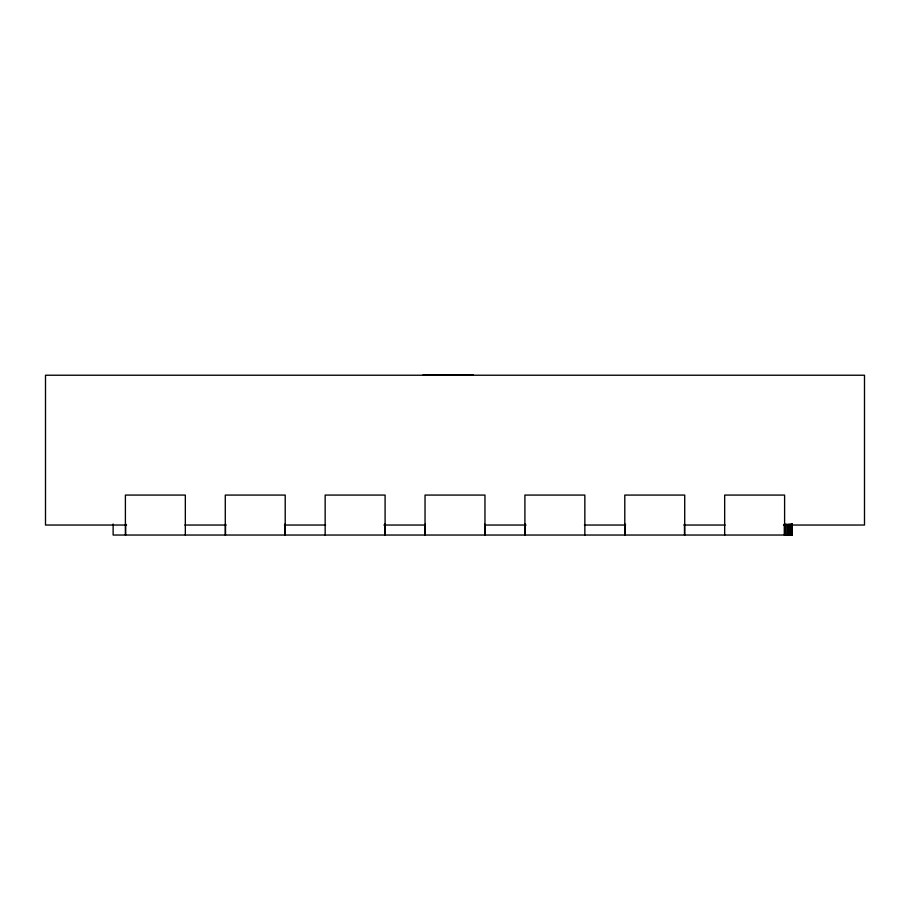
<?xml version="1.0" encoding="UTF-8"?>
<svg xmlns="http://www.w3.org/2000/svg" width="910" height="910" viewBox="0 0 910 910"><rect width="100%" height="100%" fill="white"/><g stroke="black" fill="none" stroke-linecap="round" stroke-linejoin="round"><path stroke-width="1.36" d="M422.991 374.965L473.439 374.965M126.547 525.036L45.5 525.036L45.5 375.227L864.5 375.227L864.5 525.036L783.453 525.036M184.844 525.036L226.078 525.036M284.375 525.036L325.609 525.036M383.906 525.036L425.141 525.036M484.859 525.036L526.094 525.036M584.391 525.036L625.625 525.036M683.922 525.036L725.156 525.036M792.303 524.012L792.303 535.034L113.124 535.034L113.124 524.012M792.178 524.012L792.178 535.034M791.814 524.012L791.814 535.034M791.211 524.012L791.211 535.034M790.392 524.012L790.392 535.034M789.368 524.012L789.368 535.034M788.185 524.012L788.185 535.034M786.843 524.012L786.843 535.034M785.398 524.012L785.398 535.034M784.602 535.034L784.602 495.074L724.667 495.074L724.667 535.034M784.363 524.012L784.363 535.034M684.718 535.034L684.718 495.074L624.795 495.074L624.795 535.034M684.479 524.012L684.479 535.034M625.034 524.012L625.034 535.034M584.846 535.034L584.846 495.074L524.911 495.074L524.911 535.034M525.15 524.012L525.15 535.034M484.962 535.034L484.962 495.074L425.038 495.074L425.038 535.034M484.723 524.012L484.723 535.034M425.277 524.012L425.277 535.034M385.089 535.034L385.089 495.074L325.154 495.074L325.154 535.034M384.85 524.012L384.85 535.034M285.205 535.034L285.205 495.074L225.282 495.074L225.282 535.034M284.966 524.012L284.966 535.034M225.521 524.012L225.521 535.034M185.333 535.034L185.333 495.074L125.398 495.074L125.398 535.034M125.637 524.012L125.637 535.034"/></g></svg>
